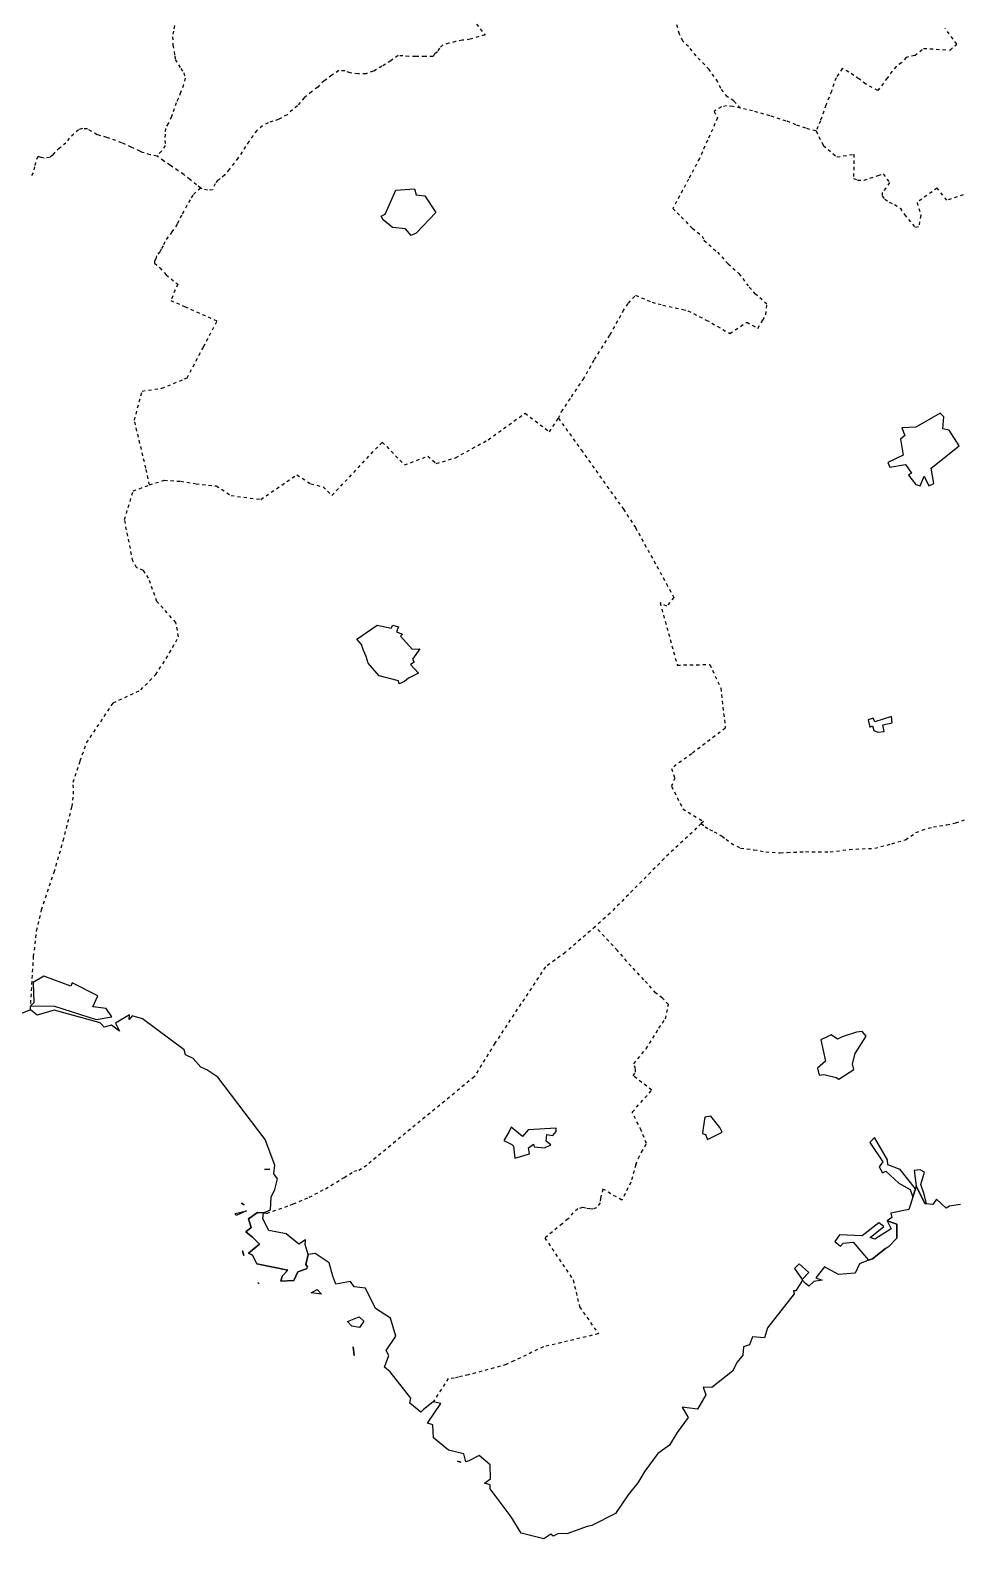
# Model space of a CAD drawing. Header units: millimetres. Extents: x 1888 to 2040, y 1705 to 1894.
# Drawn here: x 1969.26 to 1998.55, y 1777.13 to 1824.66 of the extents above; entities that cross this region are included whole.
import ezdxf

# ---------------------------------------------------------------- set-up
doc = ezdxf.new("R2010")
doc.units = ezdxf.units.MM
doc.linetypes.add('HIDDEN', pattern=[0.375, 0.25, -0.125])

# ---------------------------------------------------------------- blocks, each defined once
blk = doc.blocks.new('mall')
at = {"linetype": 'HIDDEN'}
for p, q in [((-51025, -12169), (-51049, -12349)), ((-51049, -12349), (-51045, -12612)), ((-50993, -11997), (-51025, -12169)), ((-41206, -12287), (-41674, -12427)), ((-41479, -11947), (-41206, -12287)), ((-35079, -12264), (-35175, -11927)), ((-34978, -12486), (-35079, -12264)), ((-26338, -12580), (-26712, -12080)), ((-51045, -12612), (-51002, -12821)), ((-51002, -12821), (-50984, -12946)), ((-42705, -12825), (-42794, -12891)), ((-42638, -12708), (-42705, -12825)), ((-42532, -12605), (-42638, -12708)), ((-42341, -12554), (-42532, -12605)), ((-42135, -12502), (-42341, -12554)), ((-41924, -12460), (-42135, -12502)), ((-41674, -12427), (-41924, -12460)), ((-34792, -12657), (-34978, -12486)), ((-34553, -12952), (-34792, -12657)), ((-27666, -12938), (-27385, -12713)), ((-27385, -12713), (-26555, -12766)), ((-26555, -12766), (-26338, -12580)), ((-50984, -12946), (-50966, -13067)), ((-50966, -13067), (-50864, -13228)), ((-50864, -13228), (-50793, -13348)), ((-44455, -13275), (-44731, -13437)), ((-44175, -13103), (-44455, -13275)), ((-43941, -12941), (-44175, -13103)), ((-43791, -12950), (-43941, -12941)), ((-43611, -12971), (-43791, -12950)), ((-43394, -12974), (-43611, -12971)), ((-43093, -12974), (-43394, -12974)), ((-42843, -12973), (-43093, -12974)), ((-42794, -12891), (-42843, -12973)), ((-34147, -13381), (-34553, -12952)), ((-28252, -13280), (-28380, -13434)), ((-28087, -13166), (-28252, -13280)), ((-27937, -13002), (-28087, -13166)), ((-27666, -12938), (-27937, -13002)), ((-50793, -13348), (-50696, -13481)), ((-50657, -13652), (-50703, -13866)), ((-50696, -13481), (-50657, -13652)), ((-46270, -13736), (-46478, -13931)), ((-46032, -13563), (-46270, -13736)), ((-45810, -13416), (-46032, -13563)), ((-45625, -13423), (-45810, -13416)), ((-45459, -13486), (-45625, -13423)), ((-45207, -13518), (-45459, -13486)), ((-44958, -13512), (-45207, -13518)), ((-44731, -13437), (-44958, -13512)), ((-33868, -13767), (-34147, -13381)), ((-33778, -13976), (-33868, -13767)), ((-30146, -13647), (-30292, -14068)), ((-29956, -13346), (-30146, -13647)), ((-29740, -13461), (-29956, -13346)), ((-29424, -13678), (-29740, -13461)), ((-29210, -13839), (-29424, -13678)), ((-28536, -13650), (-28826, -14042)), ((-28380, -13434), (-28536, -13650)), ((-50799, -14107), (-50864, -14283)), ((-50703, -13866), (-50799, -14107)), ((-46675, -14080), (-46900, -14268)), ((-46478, -13931), (-46675, -14080)), ((-33567, -14240), (-33778, -13976)), ((-33371, -14366), (-33567, -14240)), ((-30292, -14068), (-30464, -14507)), ((-28826, -14042), (-29210, -13839)), ((-50997, -14614), (-51087, -14865)), ((-50934, -14429), (-50997, -14614)), ((-50873, -14301), (-50934, -14429)), ((-50864, -14283), (-50873, -14301)), ((-47119, -14520), (-47444, -14804)), ((-46900, -14268), (-47119, -14520)), ((-33759, -14555), (-33991, -14698)), ((-33991, -14698), (-33878, -14903)), ((-33593, -14528), (-33759, -14555)), ((-33399, -14541), (-33593, -14528)), ((-33158, -14595), (-33399, -14541)), ((-33158, -14595), (-33371, -14366)), ((-32774, -14683), (-33158, -14595)), ((-32226, -14840), (-32774, -14683)), ((-30464, -14507), (-30637, -14995)), ((-51190, -15082), (-51275, -15235)), ((-51087, -14865), (-51190, -15082)), ((-48215, -15159), (-48398, -15297)), ((-48040, -15056), (-48215, -15159)), ((-47887, -15003), (-48040, -15056)), ((-47716, -14953), (-47887, -15003)), ((-47444, -14804), (-47716, -14953)), ((-33878, -14903), (-34197, -15610)), ((-31715, -15002), (-32226, -14840)), ((-31408, -15118), (-31715, -15002)), ((-31099, -15232), (-31408, -15118)), ((-30637, -14995), (-30775, -15315)), ((-54305, -15542), (-54409, -15695)), ((-54016, -15277), (-54305, -15542)), ((-53892, -15243), (-54016, -15277)), ((-53736, -15247), (-53892, -15243)), ((-53427, -15433), (-53736, -15247)), ((-53119, -15520), (-53427, -15433)), ((-53055, -15539), (-53119, -15520)), ((-52650, -15690), (-53055, -15539)), ((-51284, -15419), (-51297, -15616)), ((-51297, -15616), (-51282, -15777)), ((-51275, -15235), (-51284, -15419)), ((-48645, -15645), (-48749, -15804)), ((-48398, -15297), (-48645, -15645)), ((-34197, -15610), (-34449, -16181)), ((-30775, -15315), (-31099, -15232)), ((-30775, -15315), (-30549, -15773)), ((-55298, -16123), (-55370, -16309)), ((-55194, -16151), (-55298, -16123)), ((-55096, -16170), (-55194, -16151)), ((-54925, -16156), (-55096, -16170)), ((-54835, -16076), (-54925, -16156)), ((-54785, -16014), (-54835, -16076)), ((-54759, -15983), (-54785, -16014)), ((-54615, -15861), (-54759, -15983)), ((-54584, -15836), (-54615, -15861)), ((-54409, -15695), (-54584, -15836)), ((-52351, -15825), (-52650, -15690)), ((-52079, -15952), (-52351, -15825)), ((-52000, -15990), (-52079, -15952)), ((-51754, -16069), (-52000, -15990)), ((-51540, -16105), (-51754, -16069)), ((-51402, -15951), (-51540, -16105)), ((-51332, -16259), (-51540, -16105)), ((-51282, -15777), (-51402, -15951)), ((-48749, -15804), (-48990, -16169)), ((-30549, -15773), (-30116, -16136)), ((-30116, -16136), (-29586, -16051)), ((-29586, -16051), (-29592, -16811)), ((-55406, -16446), (-55446, -16635)), ((-55370, -16309), (-55406, -16446)), ((-51128, -16394), (-51332, -16259)), ((-50876, -16568), (-51128, -16394)), ((-50699, -16690), (-50876, -16568)), ((-49266, -16526), (-49412, -16705)), ((-48990, -16169), (-49266, -16526)), ((-34449, -16181), (-34791, -16833)), ((-55446, -16635), (-55545, -16787)), ((-50506, -16847), (-50699, -16690)), ((-50292, -17011), (-50506, -16847)), ((-50165, -17113), (-50292, -17011)), ((-49713, -16977), (-49790, -17166)), ((-49629, -16863), (-49713, -16977)), ((-49551, -16819), (-49629, -16863)), ((-49412, -16705), (-49551, -16819)), ((-34791, -16833), (-35290, -17758)), ((-29592, -16811), (-29468, -16862)), ((-29468, -16862), (-29262, -16863)), ((-29262, -16863), (-29076, -16798)), ((-29076, -16798), (-28819, -16714)), ((-28819, -16714), (-28661, -16668)), ((-28661, -16668), (-28462, -16942)), ((-28462, -16942), (-28572, -17115)), ((-50496, -17486), (-50598, -17665)), ((-50415, -17340), (-50496, -17486)), ((-50165, -17113), (-50415, -17340)), ((-50132, -17140), (-50165, -17113)), ((-49947, -17185), (-50132, -17140)), ((-49790, -17166), (-49947, -17185)), ((-28572, -17115), (-28694, -17251)), ((-28694, -17251), (-28693, -17372)), ((-28693, -17372), (-28611, -17464)), ((-28611, -17464), (-28470, -17560)), ((-28470, -17560), (-28300, -17634)), ((-26958, -17114), (-27594, -17567)), ((-27594, -17567), (-27475, -17978)), ((-26660, -17497), (-26958, -17114)), ((-26140, -17333), (-26660, -17497)), ((-50772, -17970), (-50906, -18252)), ((-50598, -17665), (-50772, -17970)), ((-35290, -17758), (-35021, -18024)), ((-35021, -18024), (-34675, -18380)), ((-28300, -17634), (-28127, -17750)), ((-28127, -17750), (-27991, -17950)), ((-27991, -17950), (-27645, -18360)), ((-27475, -17978), (-27544, -18338)), ((-51069, -18495), (-51195, -18657)), ((-50906, -18252), (-51069, -18495)), ((-34675, -18380), (-34364, -18626)), ((-27544, -18338), (-27645, -18360)), ((-51350, -18931), (-51411, -19043)), ((-51299, -18808), (-51350, -18931)), ((-51195, -18657), (-51299, -18808)), ((-34364, -18626), (-34307, -18761)), ((-34307, -18761), (-33885, -19132)), ((-51621, -19427), (-51623, -19482)), ((-51623, -19482), (-51454, -19623)), ((-51581, -19338), (-51621, -19427)), ((-51559, -19248), (-51581, -19338)), ((-51456, -19122), (-51559, -19248)), ((-51411, -19043), (-51456, -19122)), ((-33885, -19132), (-33547, -19499)), ((-51454, -19623), (-51255, -19844)), ((-51255, -19844), (-50889, -20141)), ((-33547, -19499), (-33207, -19808)), ((-33207, -19808), (-32916, -20195)), ((-50889, -20141), (-51108, -20660)), ((-32679, -20454), (-32916, -20195)), ((-50641, -20866), (-51108, -20660)), ((-49647, -21306), (-50641, -20866)), ((-36861, -21007), (-36690, -20743)), ((-36690, -20743), (-36461, -20491)), ((-36461, -20491), (-35942, -20712)), ((-35942, -20712), (-35601, -20799)), ((-35601, -20799), (-34972, -20943)), ((-32326, -20774), (-32679, -20454)), ((-32353, -21099), (-32326, -20774)), ((-50074, -22113), (-49647, -21306)), ((-37265, -21733), (-36861, -21007)), ((-34972, -20943), (-34813, -20980)), ((-34813, -20980), (-34234, -21272)), ((-34234, -21272), (-33488, -21698)), ((-33488, -21698), (-32959, -21338)), ((-32959, -21338), (-32607, -21534)), ((-32607, -21534), (-32454, -21277)), ((-32454, -21277), (-32353, -21099)), ((-37753, -22513), (-37265, -21733)), ((-50594, -23095), (-50074, -22113)), ((-38111, -23142), (-37753, -22513)), ((-51389, -23423), (-50677, -23129)), ((-50677, -23129), (-50594, -23095)), ((-38481, -23688), (-38111, -23142)), ((-52253, -24428), (-52010, -23511)), ((-52010, -23511), (-51389, -23423)), ((-38793, -24158), (-38481, -23688)), ((-41106, -25041), (-39944, -24206)), ((-39944, -24206), (-39177, -24789)), ((-38895, -24364), (-38793, -24158)), ((-51893, -25937), (-52253, -24428)), ((-39177, -24789), (-38895, -24364)), ((-38895, -24364), (-38173, -25364)), ((-46028, -26800), (-44444, -25118)), ((-44444, -25118), (-43741, -25837)), ((-42132, -25609), (-41106, -25041)), ((-43741, -25837), (-43006, -25556)), ((-43006, -25556), (-42740, -25792)), ((-42740, -25792), (-42132, -25609)), ((-38173, -25364), (-36846, -27234)), ((-51775, -26465), (-51893, -25937)), ((-52289, -26654), (-51775, -26465)), ((-51775, -26465), (-51314, -26319)), ((-51314, -26319), (-50795, -26351)), ((-50795, -26351), (-50312, -26429)), ((-50312, -26429), (-49680, -26495)), ((-49680, -26495), (-49204, -26802)), ((-48272, -26922), (-47132, -26146)), ((-47132, -26146), (-46697, -26430)), ((-46697, -26430), (-46307, -26526)), ((-46307, -26526), (-46028, -26800)), ((-52564, -27559), (-52289, -26654)), ((-49204, -26802), (-48272, -26922)), ((-52302, -28860), (-52564, -27559)), ((-36846, -27234), (-36466, -27811)), ((-36466, -27811), (-35490, -29577)), ((-52184, -29070), (-52302, -28860)), ((-51970, -29164), (-52184, -29070)), ((-51805, -29407), (-51970, -29164)), ((-51543, -30137), (-51805, -29407)), ((-35490, -29577), (-35258, -30011)), ((-50949, -30798), (-51543, -30137)), ((-35477, -30284), (-35690, -30184)), ((-35690, -30184), (-35148, -32141)), ((-35258, -30011), (-35477, -30284)), ((-50862, -31247), (-50949, -30798)), ((-51144, -31761), (-50862, -31247)), ((-51579, -32435), (-51144, -31761)), ((-35148, -32141), (-34123, -32124)), ((-34123, -32124), (-33774, -32874)), ((-52052, -32924), (-51579, -32435)), ((-52920, -33332), (-52052, -32924)), ((-33774, -32874), (-33636, -34129)), ((-53758, -34591), (-52920, -33332)), ((-33636, -34129), (-34691, -34933)), ((-53963, -35156), (-53758, -34591)), ((-54180, -35833), (-53963, -35156)), ((-34691, -34933), (-35334, -35396)), ((-35334, -35396), (-35227, -35699)), ((-54172, -36211), (-54180, -35833)), ((-35227, -35699), (-35330, -35960)), ((-35330, -35960), (-34974, -36672)), ((-54219, -36599), (-54172, -36211)), ((-54495, -37674), (-54219, -36599)), ((-34974, -36672), (-34325, -37073)), ((-26374, -37115), (-26102, -37021)), ((-34392, -37136), (-35561, -38240)), ((-34325, -37073), (-34392, -37136)), ((-34392, -37136), (-34267, -37232)), ((-34267, -37232), (-34128, -37323)), ((-34128, -37323), (-33989, -37390)), ((-33989, -37390), (-33739, -37536)), ((-33739, -37536), (-33606, -37627)), ((-27958, -37642), (-27627, -37420)), ((-27627, -37420), (-27431, -37337)), ((-27431, -37337), (-27079, -37241)), ((-27079, -37241), (-26660, -37174)), ((-26660, -37174), (-26374, -37115)), ((-54779, -38664), (-54495, -37674)), ((-33606, -37627), (-33453, -37754)), ((-33453, -37754), (-33152, -37908)), ((-33152, -37908), (-32733, -37960)), ((-32733, -37960), (-32359, -38024)), ((-31685, -38043), (-31104, -38019)), ((-31104, -38019), (-30332, -38028)), ((-30332, -38028), (-29724, -37948)), ((-29724, -37948), (-28926, -37910)), ((-28926, -37910), (-28389, -37773)), ((-28389, -37773), (-27958, -37642)), ((-35561, -38240), (-37267, -39957)), ((-32359, -38024), (-31904, -38055)), ((-31904, -38055), (-31685, -38043)), ((-55177, -39857), (-54779, -38664)), ((-55334, -40509), (-55177, -39857)), ((-37736, -40385), (-38677, -41196)), ((-37267, -39957), (-37736, -40385)), ((-37033, -41129), (-37736, -40385)), ((-55429, -41325), (-55334, -40509)), ((-55472, -42014), (-55429, -41325)), ((-38677, -41196), (-39303, -41652)), ((-36606, -41627), (-37033, -41129)), ((-39303, -41652), (-40899, -44055)), ((-36197, -42056), (-36606, -41627)), ((-55530, -43001), (-55472, -42014)), ((-35825, -42473), (-36197, -42056)), ((-35617, -42632), (-35825, -42473)), ((-35428, -42831), (-35617, -42632)), ((-35521, -43286), (-35428, -42831)), ((-36133, -44231), (-35729, -43582)), ((-35729, -43582), (-35521, -43286)), ((-40899, -44055), (-41547, -45115)), ((-36517, -44700), (-36133, -44231)), ((-41547, -45115), (-44930, -47890)), ((-36533, -45083), (-36468, -44968)), ((-35951, -45532), (-36533, -45083)), ((-36461, -44857), (-36517, -44700)), ((-36468, -44968), (-36461, -44857)), ((-36565, -46223), (-35951, -45532)), ((-36287, -46798), (-36565, -46223)), ((-36117, -47211), (-36287, -46798)), ((-36375, -47679), (-36273, -47490)), ((-36273, -47490), (-36117, -47211)), ((-45184, -48055), (-44930, -47890)), ((-36454, -47880), (-36611, -48435)), ((-36454, -47880), (-36375, -47679)), ((-46234, -48636), (-45647, -48286)), ((-45647, -48286), (-45341, -48086)), ((-45341, -48086), (-45184, -48055)), ((-36611, -48435), (-36894, -48998)), ((-47250, -49116), (-46742, -48908)), ((-46742, -48908), (-46234, -48636)), ((-37571, -48932), (-37582, -49083)), ((-37493, -48652), (-37571, -48932)), ((-36894, -48998), (-37493, -48652)), ((-48185, -49394), (-48078, -49414)), ((-48078, -49414), (-47348, -49156)), ((-47348, -49156), (-47250, -49116)), ((-38434, -49397), (-38589, -49591)), ((-38279, -49275), (-38434, -49397)), ((-38133, -49231), (-38279, -49275)), ((-38030, -49251), (-38133, -49231)), ((-37904, -49272), (-38030, -49251)), ((-37806, -49283), (-37904, -49272)), ((-37690, -49241), (-37806, -49283)), ((-37582, -49083), (-37690, -49241)), ((-38776, -49740), (-39322, -50191)), ((-38589, -49591), (-38776, -49740)), ((-39322, -50191), (-38429, -51512)), ((-38429, -51512), (-38226, -52359)), ((-38226, -52359), (-37633, -53209)), ((-37633, -53209), (-39367, -53619)), ((-39367, -53619), (-40294, -54062)), ((-40535, -54177), (-41730, -54501)), ((-40294, -54062), (-40535, -54177)), ((-42366, -54615), (-42836, -55351)), ((-42174, -54607), (-42366, -54615)), ((-42038, -54576), (-42174, -54607)), ((-41911, -54540), (-42038, -54576)), ((-41730, -54501), (-41911, -54540))]:
    blk.add_line(p, q, dxfattribs=at)
at = {"linetype": 'Continuous'}
for p, q in [((-44354, -17933), (-44020, -17185)), ((-44020, -17185), (-43429, -17138)), ((-43429, -17138), (-43379, -17323)), ((-43379, -17323), (-43107, -17362)), ((-43107, -17362), (-42757, -17881)), ((-44481, -18000), (-44354, -17933)), ((-44412, -18118), (-44481, -18000)), ((-42757, -17881), (-43380, -18539)), ((-44120, -18357), (-44412, -18118)), ((-43707, -18398), (-44120, -18357)), ((-43535, -18604), (-43707, -18398)), ((-43380, -18539), (-43535, -18604)), ((-26862, -24203), (-27635, -24642)), ((-26749, -24319), (-26862, -24203)), ((-27635, -24642), (-28068, -24667)), ((-28068, -24667), (-27982, -24910)), ((-26786, -24699), (-26749, -24319)), ((-26583, -24740), (-26786, -24699)), ((-27982, -24910), (-28113, -25025)), ((-28113, -25025), (-28034, -25531)), ((-26269, -25239), (-26583, -24740)), ((-28034, -25531), (-28519, -25764)), ((-27148, -25937), (-26269, -25239)), ((-28519, -25764), (-28453, -25912)), ((-28453, -25912), (-27955, -25824)), ((-27955, -25824), (-27770, -26097)), ((-27770, -26097), (-27866, -26155)), ((-27061, -26420), (-27148, -25937)), ((-27866, -26155), (-27634, -26451)), ((-27634, -26451), (-27495, -26496)), ((-27495, -26496), (-27367, -26193)), ((-27367, -26193), (-27221, -26491)), ((-27221, -26491), (-27061, -26420)), ((-45250, -31327), (-44600, -30883)), ((-44600, -30883), (-44161, -30979)), ((-44161, -30979), (-44112, -30888)), ((-44112, -30888), (-43937, -30938)), ((-45097, -31493), (-45250, -31327)), ((-43937, -30938), (-43995, -31090)), ((-43995, -31090), (-43808, -31167)), ((-43808, -31167), (-43872, -31229)), ((-43872, -31229), (-43498, -31636)), ((-45037, -31681), (-45097, -31493)), ((-44953, -31867), (-45037, -31681)), ((-43498, -31636), (-43258, -31628)), ((-43258, -31628), (-43486, -31951)), ((-44884, -32081), (-44953, -31867)), ((-44537, -32483), (-44884, -32081)), ((-43434, -32045), (-43552, -32125)), ((-43552, -32125), (-43305, -32398)), ((-43486, -31951), (-43434, -32045)), ((-43931, -32633), (-44537, -32483)), ((-43913, -32730), (-43931, -32633)), ((-43745, -32664), (-43913, -32730)), ((-43619, -32553), (-43745, -32664)), ((-43305, -32398), (-43619, -32553)), ((-28977, -33819), (-29133, -33863)), ((-29133, -33863), (-29078, -34100)), ((-29078, -34100), (-28994, -34057)), ((-28994, -34057), (-28954, -34201)), ((-28925, -33925), (-28977, -33819)), ((-28954, -34201), (-28828, -34252)), ((-28402, -33763), (-28925, -33925)), ((-28672, -34028), (-28380, -33956)), ((-28632, -34232), (-28672, -34028)), ((-28380, -33956), (-28402, -33763)), ((-28828, -34252), (-28632, -34232)), ((-55112, -41945), (-55440, -42144)), ((-55440, -42144), (-55427, -42777)), ((-54255, -42261), (-55112, -41945)), ((-54219, -42151), (-54255, -42261)), ((-53403, -42563), (-54219, -42151)), ((-53566, -42907), (-53403, -42563)), ((-55530, -43001), (-55865, -43137)), ((-55314, -43166), (-55530, -43001)), ((-55427, -42777), (-55524, -42875)), ((-55524, -42875), (-54773, -42882)), ((-54783, -43010), (-55314, -43166)), ((-53337, -43410), (-54783, -43010)), ((-54773, -42882), (-53460, -43302)), ((-53143, -42965), (-53566, -42907)), ((-53460, -43302), (-52961, -43227)), ((-52961, -43227), (-53143, -42965)), ((-52409, -43163), (-52844, -43423)), ((-52417, -43304), (-52409, -43163)), ((-52328, -43196), (-52417, -43304)), ((-52002, -43285), (-52328, -43196)), ((-53206, -43551), (-53337, -43410)), ((-52975, -43486), (-53206, -43551)), ((-52721, -43671), (-52975, -43486)), ((-52844, -43423), (-52721, -43671)), ((-50689, -44260), (-52002, -43285)), ((-29506, -43709), (-29948, -43853)), ((-29327, -43685), (-29506, -43709)), ((-29200, -43831), (-29327, -43685)), ((-30427, -43852), (-30630, -43948)), ((-30630, -43948), (-30477, -44623)), ((-30298, -43793), (-30427, -43852)), ((-30101, -43923), (-30298, -43793)), ((-29948, -43853), (-30101, -43923)), ((-29540, -44379), (-29200, -43831)), ((-50642, -44423), (-50689, -44260)), ((-50398, -44534), (-50642, -44423)), ((-50165, -44808), (-50398, -44534)), ((-30477, -44623), (-30726, -44835)), ((-29627, -44706), (-29540, -44379)), ((-49968, -44896), (-50165, -44808)), ((-49626, -45124), (-49968, -44896)), ((-48133, -47088), (-49626, -45124)), ((-30726, -44835), (-30676, -45064)), ((-30676, -45064), (-30529, -45036)), ((-30529, -45036), (-30143, -45129)), ((-30143, -45129), (-30059, -45187)), ((-30059, -45187), (-29584, -44882)), ((-29584, -44882), (-29627, -44706)), ((-34282, -46385), (-34335, -46726)), ((-34086, -46354), (-34282, -46385)), ((-33804, -46709), (-34086, -46354)), ((-40454, -46854), (-40612, -47116)), ((-40377, -46695), (-40454, -46854)), ((-40020, -46988), (-40377, -46695)), ((-39848, -46783), (-40020, -46988)), ((-38959, -46734), (-39848, -46783)), ((-39276, -47136), (-39261, -46930)), ((-39261, -46930), (-39065, -46956)), ((-39065, -46956), (-38968, -46837)), ((-38968, -46837), (-38959, -46734)), ((-34335, -46726), (-34351, -46903)), ((-34351, -46903), (-34256, -46931)), ((-34256, -46931), (-34200, -47082)), ((-34200, -47082), (-33736, -46857)), ((-33736, -46857), (-33804, -46709)), ((-28939, -47024), (-29082, -47184)), ((-28528, -47726), (-28939, -47024)), ((-47827, -47893), (-48133, -47088)), ((-40612, -47116), (-40357, -47247)), ((-40357, -47247), (-40305, -47297)), ((-40305, -47297), (-40263, -47670)), ((-39832, -47349), (-39680, -47237)), ((-39807, -47542), (-39832, -47349)), ((-39680, -47237), (-39659, -47315)), ((-39659, -47315), (-39330, -47354)), ((-39330, -47354), (-39131, -47260)), ((-39131, -47260), (-39276, -47136)), ((-29082, -47184), (-28672, -47794)), ((-47865, -48167), (-47827, -47893)), ((-40263, -47670), (-39807, -47542)), ((-28672, -47794), (-28785, -47952)), ((-28785, -47952), (-28681, -48136)), ((-28516, -47880), (-28528, -47726)), ((-28128, -48027), (-28516, -47880)), ((-48157, -48033), (-47989, -48021)), ((-47989, -48021), (-48157, -48033)), ((-47748, -48325), (-47865, -48167)), ((-47826, -48660), (-47748, -48325)), ((-28681, -48136), (-28573, -48088)), ((-28573, -48088), (-28169, -48464)), ((-28169, -48464), (-27807, -48658)), ((-27647, -48636), (-28128, -48027)), ((-27496, -48043), (-27685, -48065)), ((-27685, -48065), (-27620, -48551)), ((-27358, -48117), (-27496, -48043)), ((-27479, -48502), (-27358, -48117)), ((-47969, -49300), (-47947, -48899)), ((-47947, -48899), (-47826, -48660)), ((-27730, -48900), (-27852, -49287)), ((-27807, -48658), (-27730, -48900)), ((-27647, -48636), (-27730, -48900)), ((-27730, -48900), (-27647, -48636)), ((-27620, -48551), (-27647, -48636)), ((-27344, -49104), (-27620, -48551)), ((-27620, -48551), (-27344, -49104)), ((-27367, -48810), (-27479, -48502)), ((-27297, -49115), (-27367, -48810)), ((-49079, -49415), (-48726, -49331)), ((-49050, -49482), (-49079, -49415)), ((-48726, -49331), (-49050, -49482)), ((-48877, -49097), (-48793, -49148)), ((-48793, -49148), (-48877, -49097)), ((-48661, -49582), (-48377, -49385)), ((-48377, -49385), (-48661, -49582)), ((-48377, -49385), (-48185, -49394)), ((-48185, -49394), (-48377, -49385)), ((-48210, -49589), (-48185, -49394)), ((-48185, -49394), (-47969, -49300)), ((-27852, -49287), (-28423, -49405)), ((-28423, -49405), (-28391, -49547)), ((-27297, -49115), (-27344, -49104)), ((-27344, -49104), (-27297, -49115)), ((-27101, -49136), (-27297, -49115)), ((-26977, -48966), (-27101, -49136)), ((-26681, -49248), (-26977, -48966)), ((-26572, -49187), (-26681, -49248)), ((-26433, -49167), (-26572, -49187)), ((-26222, -49136), (-26433, -49167)), ((-48743, -49997), (-48572, -49854)), ((-48572, -49854), (-48743, -49997)), ((-48572, -49854), (-48661, -49582)), ((-48661, -49582), (-48572, -49854)), ((-48015, -49957), (-48210, -49589)), ((-28793, -49714), (-29320, -50117)), ((-29074, -50179), (-28644, -49832)), ((-28413, -49898), (-28925, -50226)), ((-28644, -49832), (-28793, -49714)), ((-28391, -49547), (-28539, -49649)), ((-28539, -49649), (-28226, -49757)), ((-28539, -49649), (-28413, -49898)), ((-28226, -49757), (-28539, -49649)), ((-28226, -49757), (-28227, -50196)), ((-28227, -50196), (-28226, -49757)), ((-48528, -50168), (-48743, -49997)), ((-48743, -49997), (-48528, -50168)), ((-48314, -50388), (-48528, -50168)), ((-48528, -50168), (-48314, -50388)), ((-47470, -50063), (-48015, -49957)), ((-47071, -50380), (-47470, -50063)), ((-46865, -50251), (-47071, -50380)), ((-46869, -50392), (-46865, -50251)), ((-30037, -50095), (-30183, -50300)), ((-30183, -50300), (-30004, -50451)), ((-29320, -50117), (-30037, -50095)), ((-30004, -50451), (-29922, -50350)), ((-29922, -50350), (-29609, -50323)), ((-29609, -50323), (-29122, -50893)), ((-28925, -50226), (-29074, -50179)), ((-28227, -50196), (-28497, -50464)), ((-28497, -50464), (-28227, -50196)), ((-48845, -50599), (-48805, -50736)), ((-48805, -50736), (-48845, -50599)), ((-48658, -50665), (-48314, -50388)), ((-48314, -50388), (-48658, -50665)), ((-48532, -50732), (-48658, -50665)), ((-48658, -50665), (-48532, -50732)), ((-48394, -51006), (-48532, -50732)), ((-48532, -50732), (-48394, -51006)), ((-46778, -50711), (-46869, -50392)), ((-46778, -50711), (-46850, -51020)), ((-46850, -51020), (-46778, -50711)), ((-46553, -50677), (-46778, -50711)), ((-46116, -50969), (-46553, -50677)), ((-28996, -50844), (-29122, -50893)), ((-29122, -50893), (-28996, -50844)), ((-28589, -50523), (-28996, -50844)), ((-28996, -50844), (-28589, -50523)), ((-28497, -50464), (-28589, -50523)), ((-28589, -50523), (-28497, -50464)), ((-47423, -51204), (-48394, -51006)), ((-48394, -51006), (-47423, -51204)), ((-47602, -51394), (-47423, -51204)), ((-47423, -51204), (-47602, -51394)), ((-47105, -51260), (-47234, -51531)), ((-47234, -51531), (-47105, -51260)), ((-46832, -51157), (-47105, -51260)), ((-47105, -51260), (-46832, -51157)), ((-46850, -51020), (-46796, -51099)), ((-46796, -51099), (-46850, -51020)), ((-46796, -51099), (-46832, -51157)), ((-46832, -51157), (-46796, -51099)), ((-46006, -51395), (-46116, -50969)), ((-31306, -51001), (-31457, -51153)), ((-31457, -51153), (-31210, -51501)), ((-31003, -51274), (-31306, -51001)), ((-31210, -51501), (-31003, -51274)), ((-30513, -51094), (-30781, -51440)), ((-30072, -51339), (-30513, -51094)), ((-29546, -51300), (-30072, -51339)), ((-29404, -50999), (-29546, -51300)), ((-29122, -50893), (-29404, -50999)), ((-48364, -51588), (-48320, -51638)), ((-48320, -51638), (-48364, -51588)), ((-47638, -51545), (-47602, -51394)), ((-47602, -51394), (-47638, -51545)), ((-47234, -51531), (-47638, -51545)), ((-47638, -51545), (-47234, -51531)), ((-45903, -51640), (-46006, -51395)), ((-45449, -51563), (-45903, -51640)), ((-45330, -51727), (-45449, -51563)), ((-44972, -51768), (-45330, -51727)), ((-44654, -52415), (-44972, -51768)), ((-31203, -51515), (-31413, -51856)), ((-31122, -51613), (-31203, -51515)), ((-31000, -51705), (-31122, -51613)), ((-30847, -51558), (-31000, -51705)), ((-30588, -51515), (-30847, -51558)), ((-30781, -51440), (-30588, -51515)), ((-46686, -51916), (-46499, -51815)), ((-46354, -51955), (-46686, -51916)), ((-46499, -51815), (-46354, -51955)), ((-31466, -51944), (-32305, -53019)), ((-31484, -51854), (-31466, -51944)), ((-31413, -51856), (-31484, -51854)), ((-45536, -52822), (-45176, -52678)), ((-45176, -52678), (-45019, -52808)), ((-44184, -52718), (-44654, -52415)), ((-44019, -53278), (-44184, -52718)), ((-45398, -52965), (-45536, -52822)), ((-45158, -53012), (-45398, -52965)), ((-45019, -52808), (-45158, -53012)), ((-32305, -53019), (-32399, -53336)), ((-45358, -53620), (-45333, -53894)), ((-45333, -53894), (-45358, -53620)), ((-44321, -53737), (-44019, -53278)), ((-33066, -53623), (-33086, -53884)), ((-32870, -53559), (-33066, -53623)), ((-32775, -53302), (-32870, -53559)), ((-32399, -53336), (-32775, -53302)), ((-44373, -54263), (-44237, -53895)), ((-44237, -53895), (-44321, -53737)), ((-33265, -54097), (-33411, -54385)), ((-33086, -53884), (-33265, -54097)), ((-44190, -54409), (-44373, -54263)), ((-43547, -55238), (-44190, -54409)), ((-33411, -54385), (-34060, -54895)), ((-34250, -55126), (-34514, -55583)), ((-34060, -54895), (-34335, -54893)), ((-34335, -54893), (-34250, -55126)), ((-43573, -55394), (-43547, -55238)), ((-43231, -55672), (-43573, -55394)), ((-43144, -55588), (-43231, -55672)), ((-42836, -55351), (-43144, -55588)), ((-43019, -56024), (-42597, -55402)), ((-42597, -55402), (-42836, -55351)), ((-34514, -55583), (-34999, -55514)), ((-34999, -55514), (-34803, -55845)), ((-42853, -56075), (-43019, -56024)), ((-42829, -56480), (-42853, -56075)), ((-34803, -55845), (-35155, -56320)), ((-42353, -56875), (-42829, -56480)), ((-35155, -56320), (-35389, -56712)), ((-42008, -56960), (-42353, -56875)), ((-41875, -56989), (-42008, -56960)), ((-41811, -57240), (-41875, -56989)), ((-35756, -56976), (-36167, -57533)), ((-35389, -56712), (-35756, -56976)), ((-42072, -57225), (-41973, -57255)), ((-41973, -57255), (-42072, -57225)), ((-41712, -57207), (-41811, -57240)), ((-41388, -57043), (-41712, -57207)), ((-41046, -57333), (-41388, -57043)), ((-41034, -57779), (-41046, -57333)), ((-41226, -57918), (-41034, -57779)), ((-41039, -57962), (-41226, -57918)), ((-41043, -58091), (-41039, -57962)), ((-36387, -57906), (-36699, -58284)), ((-36167, -57533), (-36387, -57906)), ((-40377, -58970), (-41043, -58091)), ((-36699, -58284), (-37090, -58866)), ((-37090, -58866), (-37837, -59242)), ((-40069, -59493), (-40377, -58970)), ((-37983, -59283), (-38629, -59511)), ((-37837, -59242), (-37983, -59283)), ((-39350, -59666), (-40069, -59493)), ((-39129, -59515), (-39350, -59666)), ((-39060, -59588), (-39129, -59515)), ((-38887, -59504), (-39060, -59588)), ((-38629, -59511), (-38887, -59504))]:
    blk.add_line(p, q, dxfattribs=at)

msp = doc.modelspace()

# ---------------------------------------------------------------- block references
at = {"xscale": 0.001, "yscale": 0.001, "zscale": 0.001}
msp.add_blockref('mall', (2024.797, 1836.796), dxfattribs=at)

doc.saveas('drawing.dxf')
